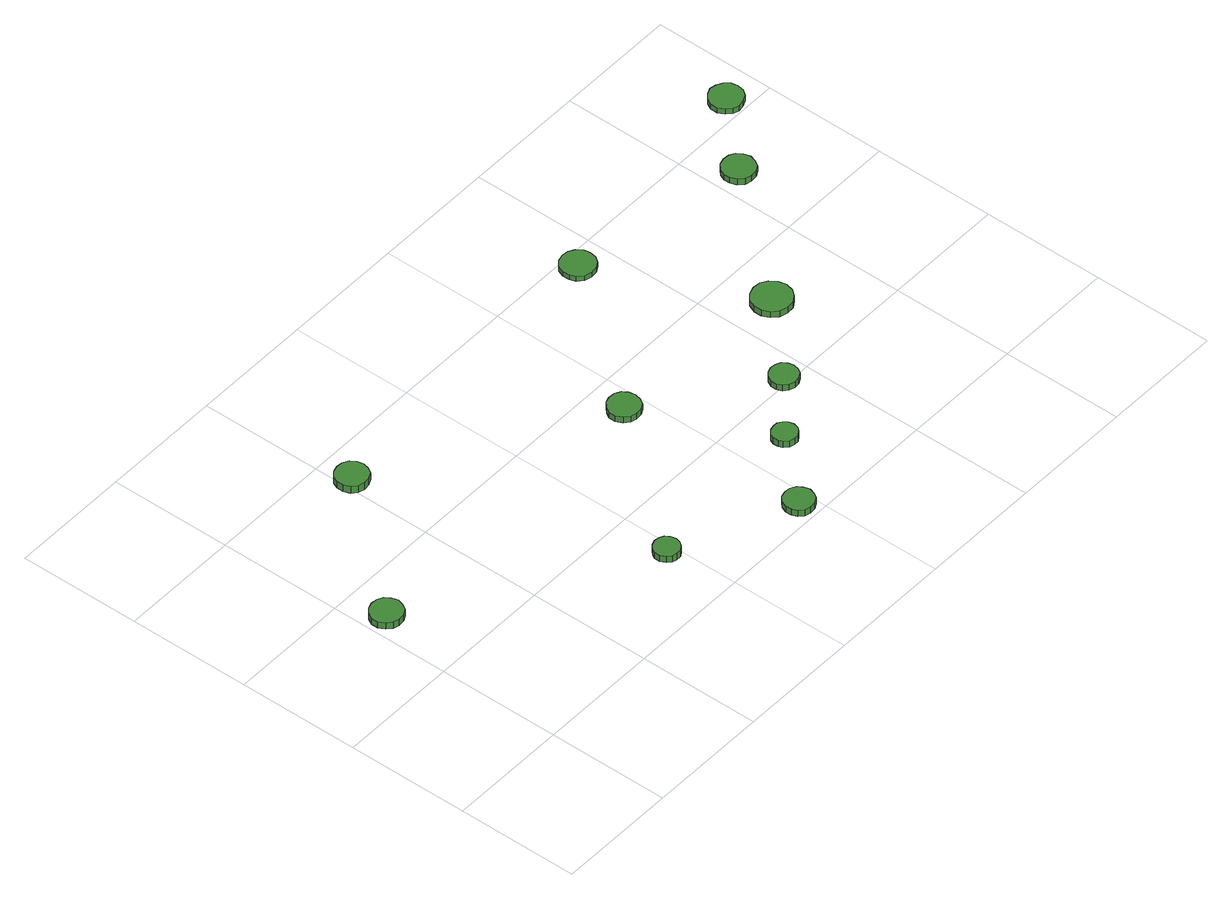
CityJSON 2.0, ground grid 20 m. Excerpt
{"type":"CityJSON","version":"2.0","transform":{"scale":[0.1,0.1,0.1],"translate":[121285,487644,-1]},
"CityObjects":{
"tree1":{"type":"SolitaryVegetationObject","attributes":{"function":"something"},"geometry":[{"type":"MultiSurface","lod":"1","boundaries":[[[0,1,2,3,4,5,6,7,8,9,10,11,12,13,14]],[[15,16,17,18,19,20,21,22,23,24,25,26,27,28,29]],[[0,29,28,1]],[[1,28,27,2]],[[2,27,26,3]],[[3,26,25,4]],[[4,25,24,5]],[[5,24,23,6]],[[6,23,22,7]],[[7,22,21,8]],[[8,21,20,9]],[[9,20,19,10]],[[10,19,18,11]],[[11,18,17,12]],[[12,17,16,13]],[[13,16,15,14]],[[14,15,29,0]]]}]},
"tree2":{"type":"SolitaryVegetationObject","attributes":{"function":"something"},"geometry":[{"type":"MultiSurface","lod":"1","boundaries":[[[30,31,32,33,34,35,36,37,38,39,40,41,42,43,44]],[[45,46,47,48,49,50,51,52,53,54,55,56,57,58,59]],[[30,59,58,31]],[[31,58,57,32]],[[32,57,56,33]],[[33,56,55,34]],[[34,55,54,35]],[[35,54,53,36]],[[36,53,52,37]],[[37,52,51,38]],[[38,51,50,39]],[[39,50,49,40]],[[40,49,48,41]],[[41,48,47,42]],[[42,47,46,43]],[[43,46,45,44]],[[44,45,59,30]]]}]},
"tree3":{"type":"SolitaryVegetationObject","attributes":{"function":"something"},"geometry":[{"type":"MultiSurface","lod":"1","boundaries":[[[60,61,62,63,64,65,66,67,68,69,70,71,72,73,74]],[[75,76,77,78,79,80,81,82,83,84,85,86,87,88,89]],[[60,89,88,61]],[[61,88,87,62]],[[62,87,86,63]],[[63,86,85,64]],[[64,85,84,65]],[[65,84,83,66]],[[66,83,82,67]],[[67,82,81,68]],[[68,81,80,69]],[[69,80,79,70]],[[70,79,78,71]],[[71,78,77,72]],[[72,77,76,73]],[[73,76,75,74]],[[74,75,89,60]]]}]},
"tree4":{"type":"SolitaryVegetationObject","attributes":{"function":"something"},"geometry":[{"type":"MultiSurface","lod":"1","boundaries":[[[90,91,92,93,94,95,96,97,98,99,100,101,102,103,104]],[[105,106,107,108,109,110,111,112,113,114,115,116,117,118,119]],[[90,119,118,91]],[[91,118,117,92]],[[92,117,116,93]],[[93,116,115,94]],[[94,115,114,95]],[[95,114,113,96]],[[96,113,112,97]],[[97,112,111,98]],[[98,111,110,99]],[[99,110,109,100]],[[100,109,108,101]],[[101,108,107,102]],[[102,107,106,103]],[[103,106,105,104]],[[104,105,119,90]]]}]},
"tree5":{"type":"SolitaryVegetationObject","attributes":{"function":"something"},"geometry":[{"type":"MultiSurface","lod":"1","boundaries":[[[120,121,122,123,124,125,126,127,128,129,130,131,132,133,134]],[[135,136,137,138,139,140,141,142,143,144,145,146,147,148,149]],[[120,149,148,121]],[[121,148,147,122]],[[122,147,146,123]],[[123,146,145,124]],[[124,145,144,125]],[[125,144,143,126]],[[126,143,142,127]],[[127,142,141,128]],[[128,141,140,129]],[[129,140,139,130]],[[130,139,138,131]],[[131,138,137,132]],[[132,137,136,133]],[[133,136,135,134]],[[134,135,149,120]]]}]},
"tree6":{"type":"SolitaryVegetationObject","attributes":{"function":"something"},"geometry":[{"type":"MultiSurface","lod":"1","boundaries":[[[150,151,152,153,154,155,156,157,158,159,160,161,162,163,164]],[[165,166,167,168,169,170,171,172,173,174,175,176,177,178,179]],[[150,179,178,151]],[[151,178,177,152]],[[152,177,176,153]],[[153,176,175,154]],[[154,175,174,155]],[[155,174,173,156]],[[156,173,172,157]],[[157,172,171,158]],[[158,171,170,159]],[[159,170,169,160]],[[160,169,168,161]],[[161,168,167,162]],[[162,167,166,163]],[[163,166,165,164]],[[164,165,179,150]]]}]},
"tree7":{"type":"SolitaryVegetationObject","attributes":{"function":"something"},"geometry":[{"type":"MultiSurface","lod":"1","boundaries":[[[180,181,182,183,184,185,186,187,188,189,190,191,192,193,194]],[[195,196,197,198,199,200,201,202,203,204,205,206,207,208,209]],[[180,209,208,181]],[[181,208,207,182]],[[182,207,206,183]],[[183,206,205,184]],[[184,205,204,185]],[[185,204,203,186]],[[186,203,202,187]],[[187,202,201,188]],[[188,201,200,189]],[[189,200,199,190]],[[190,199,198,191]],[[191,198,197,192]],[[192,197,196,193]],[[193,196,195,194]],[[194,195,209,180]]]}]},
"tree8":{"type":"SolitaryVegetationObject","attributes":{"function":"something"},"geometry":[{"type":"MultiSurface","lod":"1","boundaries":[[[210,211,212,213,214,215,216,217,218,219,220,221,222,223,224]],[[225,226,227,228,229,230,231,232,233,234,235,236,237,238,239]],[[210,239,238,211]],[[211,238,237,212]],[[212,237,236,213]],[[213,236,235,214]],[[214,235,234,215]],[[215,234,233,216]],[[216,233,232,217]],[[217,232,231,218]],[[218,231,230,219]],[[219,230,229,220]],[[220,229,228,221]],[[221,228,227,222]],[[222,227,226,223]],[[223,226,225,224]],[[224,225,239,210]]]}]},
"tree9":{"type":"SolitaryVegetationObject","attributes":{"function":"something"},"geometry":[{"type":"MultiSurface","lod":"1","boundaries":[[[240,241,242,243,244,245,246,247,248,249,250,251,252,253,254]],[[255,256,257,258,259,260,261,262,263,264,265,266,267,268,269]],[[240,269,268,241]],[[241,268,267,242]],[[242,267,266,243]],[[243,266,265,244]],[[244,265,264,245]],[[245,264,263,246]],[[246,263,262,247]],[[247,262,261,248]],[[248,261,260,249]],[[249,260,259,250]],[[250,259,258,251]],[[251,258,257,252]],[[252,257,256,253]],[[253,256,255,254]],[[254,255,269,240]]]}]},
"tree10":{"type":"SolitaryVegetationObject","attributes":{"function":"something"},"geometry":[{"type":"MultiSurface","lod":"1","boundaries":[[[270,271,272,273,274,275,276,277,278,279,280,281,282,283,284]],[[285,286,287,288,289,290,291,292,293,294,295,296,297,298,299]],[[270,299,298,271]],[[271,298,297,272]],[[272,297,296,273]],[[273,296,295,274]],[[274,295,294,275]],[[275,294,293,276]],[[276,293,292,277]],[[277,292,291,278]],[[278,291,290,279]],[[279,290,289,280]],[[280,289,288,281]],[[281,288,287,282]],[[282,287,286,283]],[[283,286,285,284]],[[284,285,299,270]]]}]},
"tree11":{"type":"SolitaryVegetationObject","attributes":{"function":"something"},"geometry":[{"type":"MultiSurface","lod":"1","boundaries":[[[300,301,302,303,304,305,306,307,308,309,310,311,312,313,314]],[[315,316,317,318,319,320,321,322,323,324,325,326,327,328,329]],[[300,329,328,301]],[[301,328,327,302]],[[302,327,326,303]],[[303,326,325,304]],[[304,325,324,305]],[[305,324,323,306]],[[306,323,322,307]],[[307,322,321,308]],[[308,321,320,309]],[[309,320,319,310]],[[310,319,318,311]],[[311,318,317,312]],[[312,317,316,313]],[[313,316,315,314]],[[314,315,329,300]]]}]}
},
"vertices":[
[59,332,21],[56,342,21],[50,351,21],[41,356,21],[30,357,21],[20,354,21],[12,347,21],[7,337,21],[7,326,21],[12,316,21],[20,309,21],[30,306,21],[41,307,21],[50,312,21],[56,321,21],[56,321,9],[50,312,9],[41,307,9],[30,306,9],[20,309,9],[12,316,9],[7,326,9],[7,337,9],[12,347,9],[20,354,9],[30,357,9],[41,356,9],[50,351,9],[56,342,9],[59,332,9],
[241,546,19],[239,557,19],[233,566,19],[223,571,19],[213,572,19],[202,569,19],[194,562,19],[190,552,19],[190,541,19],[194,531,19],[202,524,19],[213,521,19],[223,522,19],[233,527,19],[239,536,19],[239,536,6],[233,527,6],[223,522,6],[213,521,6],[202,524,6],[194,531,6],[190,541,6],[190,552,6],[194,562,6],[202,569,6],[213,572,6],[223,571,6],[233,566,6],[239,557,6],[241,546,6],
[405,111,20],[403,120,20],[398,127,20],[391,131,20],[382,132,20],[374,129,20],[368,123,20],[364,116,20],[364,107,20],[368,99,20],[374,93,20],[382,91,20],[391,91,20],[398,96,20],[403,103,20],[403,103,8],[398,96,8],[391,91,8],[382,91,8],[374,93,8],[368,99,8],[364,107,8],[364,116,8],[368,123,8],[374,129,8],[382,132,8],[391,131,8],[398,127,8],[403,120,8],[405,111,8],
[602,30,20],[599,40,20],[594,48,20],[585,53,20],[575,54,20],[565,51,20],[558,44,20],[554,35,20],[554,25,20],[558,16,20],[565,9,20],[575,6,20],[585,7,20],[594,12,20],[599,20,20],[599,20,8],[594,12,8],[585,7,8],[575,6,8],[565,9,8],[558,16,8],[554,25,8],[554,35,8],[558,44,8],[565,51,8],[575,54,8],[585,53,8],[594,48,8],[599,40,8],[602,30,8],
[592,340,20],[590,351,20],[584,360,20],[575,365,20],[564,366,20],[554,363,20],[546,355,20],[541,346,20],[541,335,20],[546,325,20],[554,318,20],[564,315,20],[575,316,20],[584,321,20],[590,330,20],[590,330,9],[584,321,9],[575,316,9],[564,315,9],[554,318,9],[546,325,9],[541,335,9],[541,346,9],[546,355,9],[554,363,9],[564,366,9],[575,365,9],[584,360,9],[590,351,9],[592,340,9],
[689,132,20],[687,140,20],[682,146,20],[675,151,20],[667,151,20],[659,149,20],[652,143,20],[649,136,20],[649,127,20],[652,120,20],[659,114,20],[667,112,20],[675,112,20],[682,117,20],[687,123,20],[687,123,8],[682,117,8],[675,112,8],[667,112,8],[659,114,8],[652,120,8],[649,127,8],[649,136,8],[652,143,8],[659,149,8],[667,151,8],[675,151,8],[682,146,8],[687,140,8],[689,132,8],
[781,208,19],[779,217,19],[774,225,19],[765,229,19],[756,230,19],[747,227,19],[740,221,19],[736,212,19],[736,203,19],[740,194,19],[747,188,19],[756,185,19],[765,186,19],[774,191,19],[779,198,19],[779,198,8],[774,191,8],[765,186,8],[756,185,8],[747,188,8],[740,194,8],[736,203,8],[736,212,8],[740,221,8],[747,227,8],[756,230,8],[765,229,8],[774,225,8],[779,217,8],[781,208,8],
[774,574,18],[772,585,18],[765,594,18],[755,600,18],[744,601,18],[733,598,18],[724,590,18],[720,580,18],[720,568,18],[724,558,18],[733,550,18],[744,547,18],[755,548,18],[765,553,18],[772,563,18],[772,563,9],[765,553,9],[755,548,9],[744,547,9],[733,550,9],[724,558,9],[720,568,9],[720,580,9],[724,590,9],[733,598,9],[744,601,9],[755,600,9],[765,594,9],[772,585,9],[774,574,9],
[900,320,19],[897,333,19],[889,344,19],[878,351,19],[865,352,19],[852,348,19],[842,339,19],[837,327,19],[837,314,19],[842,302,19],[852,293,19],[865,289,19],[878,290,19],[889,297,19],[897,307,19],[897,307,8],[889,297,8],[878,290,8],[865,289,8],[852,293,8],[842,302,8],[837,314,8],[837,327,8],[842,339,8],[852,348,8],[865,352,8],[878,351,8],[889,344,8],[897,333,8],[900,320,8],
[1067,524,19],[1064,535,19],[1058,544,19],[1049,549,19],[1038,550,19],[1027,547,19],[1019,539,19],[1015,529,19],[1015,519,19],[1019,509,19],[1027,501,19],[1038,498,19],[1049,499,19],[1058,504,19],[1064,513,19],[1064,513,8],[1058,504,8],[1049,499,8],[1038,498,8],[1027,501,8],[1019,509,8],[1015,519,8],[1015,529,8],[1019,539,8],[1027,547,8],[1038,550,8],[1049,549,8],[1058,544,8],[1064,535,8],[1067,524,8],
[1166,629,18],[1164,640,18],[1157,649,18],[1147,654,18],[1136,656,18],[1126,652,18],[1118,645,18],[1113,635,18],[1113,623,18],[1118,613,18],[1126,606,18],[1136,602,18],[1147,604,18],[1157,609,18],[1164,618,18],[1164,618,8],[1157,609,8],[1147,604,8],[1136,602,8],[1126,606,8],[1118,613,8],[1113,623,8],[1113,635,8],[1118,645,8],[1126,652,8],[1136,656,8],[1147,654,8],[1157,649,8],[1164,640,8],[1166,629,8]
]}
